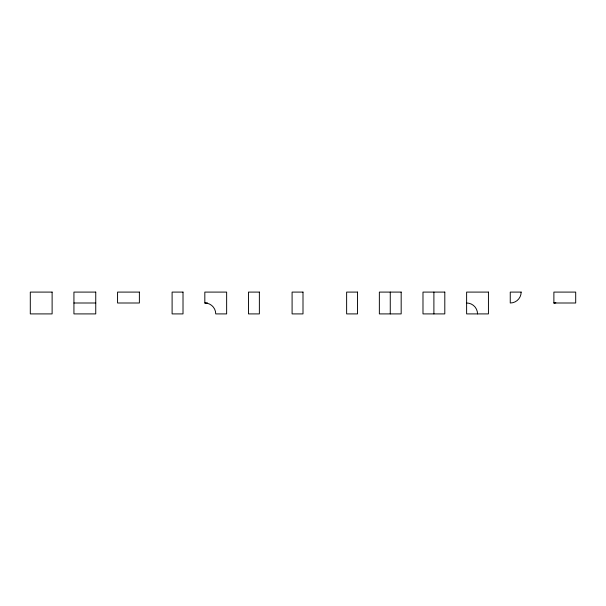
<?xml version="1.0" encoding="UTF-8"?>
<svg xmlns="http://www.w3.org/2000/svg" width="606" height="606" viewBox="0 0 606 606"><rect width="100%" height="100%" fill="white"/><g stroke="black" fill="none" stroke-linecap="round" stroke-linejoin="round"><path stroke-width="0.91" d="M553.884 303L553.884 292.092L575.7 292.092L575.7 303L553.884 303A10.908 10.908 0 0 0 555.869 302.818M73.932 303L95.748 303M204.828 303A10.908 10.908 0 0 1 215.736 313.908L226.644 313.908L226.644 292.092L204.828 292.092L204.828 303L207.555 303M433.896 292.092L433.896 313.908M390.264 292.092L390.264 313.908M466.62 303A10.908 10.908 0 0 1 477.528 313.908M52.116 292.092L30.3 292.092L30.3 313.908L52.116 313.908L52.116 292.092M95.748 292.092L73.932 292.092L73.932 313.908L95.748 313.908L95.748 292.092M139.38 292.092L117.564 292.092L117.564 303L139.38 303L139.38 292.092M183.012 292.092L172.104 292.092L172.104 313.908L183.012 313.908L183.012 292.092M259.368 292.092L248.46 292.092L248.46 313.908L259.368 313.908L259.368 292.092M303 292.092L292.092 292.092L292.092 313.908L303 313.908L303 292.092M357.54 292.092L346.632 292.092L346.632 313.908L357.54 313.908L357.54 292.092M401.172 292.092L379.356 292.092L379.356 313.908L401.172 313.908L401.172 292.092M444.804 292.092L422.988 292.092L422.988 313.908L444.804 313.908L444.804 292.092M488.436 292.092L466.62 292.092L466.62 313.908L488.436 313.908L488.436 292.092M521.16 292.092L510.252 292.092L510.252 303A10.908 10.908 0 0 0 521.16 292.092"/></g></svg>
